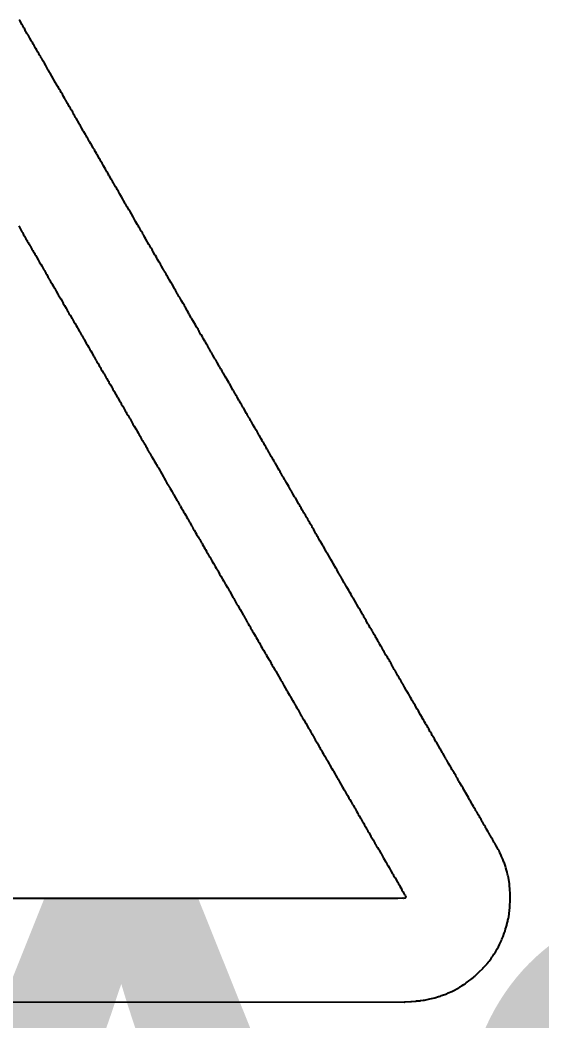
# Model space of a CAD drawing. Header units: inches. Extents: x 0 to 212, y 0 to 208.
# Drawn here: x 7.7174 to 7.8287, y 1.6165 to 1.8298 of the extents above; entities that cross this region are included whole.
import ezdxf

# ---------------------------------------------------------------- set-up
doc = ezdxf.new("R2010")
doc.units = ezdxf.units.IN
doc.header["$MEASUREMENT"] = 0
doc.layers.add('Bottom Overlay', color=54, linetype='Continuous')
doc.styles.add('Arial Black', font='', dxfattribs={"height": 0.2})
doc.styles.get('Arial Black').set_extended_font_data('Arial Black')

msp = doc.modelspace()

# ---------------------------------------------------------------- linework, layer by layer
at = {"layer": 'Bottom Overlay'}
for p, q in [((7.7174, 1.82953), (7.71722, 1.8298)), ((7.71766, 1.82905), (7.7174, 1.82953)), ((7.71771, 1.82896), (7.71766, 1.82905)), ((7.71779, 1.82887), (7.71771, 1.82896)), ((7.71797, 1.82856), (7.71779, 1.82887)), ((7.7181, 1.82825), (7.71797, 1.82856)), ((7.71815, 1.82816), (7.7181, 1.82825)), ((7.71824, 1.82807), (7.71815, 1.82816)), ((7.71837, 1.82785), (7.71824, 1.82807)), ((7.71855, 1.82745), (7.71837, 1.82785)), ((7.71864, 1.82736), (7.71855, 1.82745)), ((7.7189, 1.82688), (7.71864, 1.82736)), ((7.71908, 1.82661), (7.7189, 1.82688)), ((7.7193, 1.82621), (7.71908, 1.82661)), ((7.71948, 1.82595), (7.7193, 1.82621)), ((7.71983, 1.82528), (7.71948, 1.82595)), ((7.71992, 1.82519), (7.71983, 1.82528)), ((7.71996, 1.82511), (7.71992, 1.82519)), ((7.72003, 1.82504), (7.71996, 1.82511)), ((7.72019, 1.82462), (7.72003, 1.82504)), ((7.72036, 1.82435), (7.72019, 1.82462)), ((7.72067, 1.82378), (7.72036, 1.82435)), ((7.72076, 1.82369), (7.72067, 1.82378)), ((7.72098, 1.82338), (7.72076, 1.82369)), ((7.72103, 1.8232), (7.72098, 1.82338)), ((7.7212, 1.82294), (7.72103, 1.8232)), ((7.72138, 1.82263), (7.7212, 1.82294)), ((7.72151, 1.82232), (7.72138, 1.82263)), ((7.7216, 1.82223), (7.72151, 1.82232)), ((7.72165, 1.82214), (7.7216, 1.82223)), ((7.72178, 1.82201), (7.72165, 1.82214)), ((7.72182, 1.82183), (7.72178, 1.82201)), ((7.722, 1.82156), (7.72182, 1.82183)), ((7.72231, 1.82099), (7.722, 1.82156)), ((7.72258, 1.82059), (7.72231, 1.82099)), ((7.72284, 1.8201), (7.72258, 1.82059)), ((7.72328, 1.81926), (7.72284, 1.8201)), ((7.72337, 1.81917), (7.72328, 1.81926)), ((7.72364, 1.81869), (7.72337, 1.81917)), ((7.72373, 1.8186), (7.72364, 1.81869)), ((7.72413, 1.81784), (7.72373, 1.8186)), ((7.72448, 1.81718), (7.72413, 1.81784)), ((7.72457, 1.81709), (7.72448, 1.81718)), ((7.72497, 1.81634), (7.72457, 1.81709)), ((7.72506, 1.81625), (7.72497, 1.81634)), ((7.72532, 1.81576), (7.72506, 1.81625)), ((7.72537, 1.81568), (7.72532, 1.81576)), ((7.72543, 1.81561), (7.72537, 1.81568)), ((7.72565, 1.81526), (7.72543, 1.81561)), ((7.72576, 1.81497), (7.72565, 1.81526)), ((7.72599, 1.81466), (7.72576, 1.81497)), ((7.72616, 1.81435), (7.72599, 1.81466)), ((7.72621, 1.81426), (7.72616, 1.81435)), ((7.72643, 1.81395), (7.72621, 1.81426)), ((7.72647, 1.81386), (7.72643, 1.81395)), ((7.72665, 1.81346), (7.72647, 1.81386)), ((7.72687, 1.81315), (7.72665, 1.81346)), ((7.72691, 1.81306), (7.72687, 1.81315)), ((7.72705, 1.81275), (7.72691, 1.81306)), ((7.72714, 1.81267), (7.72705, 1.81275)), ((7.72749, 1.812), (7.72714, 1.81267)), ((7.72765, 1.8118), (7.72749, 1.812)), ((7.72791, 1.81127), (7.72765, 1.8118)), ((7.72811, 1.81103), (7.72791, 1.81127)), ((7.72815, 1.81094), (7.72811, 1.81103)), ((7.72829, 1.81063), (7.72815, 1.81094)), ((7.72838, 1.81054), (7.72829, 1.81063)), ((7.7286, 1.81014), (7.72838, 1.81054)), ((7.72873, 1.80983), (7.7286, 1.81014)), ((7.72877, 1.80974), (7.72873, 1.80983)), ((7.729, 1.80943), (7.72877, 1.80974)), ((7.72922, 1.80904), (7.729, 1.80943)), ((7.72926, 1.80895), (7.72922, 1.80904)), ((7.72935, 1.80886), (7.72926, 1.80895)), ((7.72997, 1.80771), (7.72935, 1.80886)), ((7.73015, 1.80744), (7.72997, 1.80771)), ((7.7303, 1.8072), (7.73015, 1.80744)), ((7.73041, 1.80691), (7.7303, 1.8072)), ((7.7305, 1.80682), (7.73041, 1.80691)), ((7.73085, 1.80616), (7.7305, 1.80682)), ((7.7309, 1.80607), (7.73085, 1.80616)), ((7.73099, 1.80598), (7.7309, 1.80607)), ((7.7313, 1.8054), (7.73099, 1.80598)), ((7.73139, 1.80532), (7.7313, 1.8054)), ((7.73156, 1.80501), (7.73139, 1.80532)), ((7.73165, 1.80479), (7.73156, 1.80501)), ((7.73183, 1.80452), (7.73165, 1.80479)), ((7.73214, 1.80394), (7.73183, 1.80452)), ((7.73218, 1.80386), (7.73214, 1.80394)), ((7.73227, 1.80377), (7.73218, 1.80386)), ((7.73249, 1.80337), (7.73227, 1.80377)), ((7.73263, 1.80315), (7.73249, 1.80337)), ((7.73294, 1.80257), (7.73263, 1.80315)), ((7.73298, 1.80248), (7.73294, 1.80257)), ((7.73307, 1.80239), (7.73298, 1.80248)), ((7.73311, 1.80231), (7.73307, 1.80239)), ((7.73322, 1.8022), (7.73311, 1.80231)), ((7.73338, 1.80177), (7.73322, 1.8022)), ((7.73349, 1.80166), (7.73338, 1.80177)), ((7.73371, 1.80131), (7.73349, 1.80166)), ((7.73382, 1.80102), (7.73371, 1.80131)), ((7.73398, 1.80082), (7.73382, 1.80102)), ((7.73429, 1.8002), (7.73398, 1.80082)), ((7.73449, 1.79996), (7.73429, 1.8002)), ((7.73453, 1.79987), (7.73449, 1.79996)), ((7.73466, 1.79956), (7.73453, 1.79987)), ((7.73488, 1.79925), (7.73466, 1.79956)), ((7.73519, 1.79868), (7.73488, 1.79925)), ((7.73537, 1.79837), (7.73519, 1.79868)), ((7.73559, 1.79801), (7.73537, 1.79837)), ((7.7359, 1.79744), (7.73559, 1.79801)), ((7.73599, 1.79735), (7.7359, 1.79744)), ((7.73626, 1.79686), (7.73599, 1.79735)), ((7.73634, 1.79664), (7.73626, 1.79686)), ((7.73643, 1.79655), (7.73634, 1.79664)), ((7.73683, 1.7958), (7.73643, 1.79655)), ((7.73692, 1.79571), (7.73683, 1.7958)), ((7.73714, 1.79531), (7.73692, 1.79571)), ((7.73723, 1.79509), (7.73714, 1.79531)), ((7.73736, 1.79496), (7.73723, 1.79509)), ((7.73741, 1.79487), (7.73736, 1.79496)), ((7.73747, 1.7948), (7.73741, 1.79487)), ((7.73758, 1.79451), (7.73747, 1.7948)), ((7.73776, 1.79425), (7.73758, 1.79451)), ((7.73798, 1.79385), (7.73776, 1.79425)), ((7.73807, 1.79363), (7.73798, 1.79385)), ((7.73834, 1.79323), (7.73807, 1.79363)), ((7.73856, 1.79283), (7.73834, 1.79323)), ((7.7386, 1.79274), (7.73856, 1.79283)), ((7.73869, 1.79265), (7.7386, 1.79274)), ((7.739, 1.79208), (7.73869, 1.79265)), ((7.73927, 1.79159), (7.739, 1.79208)), ((7.73944, 1.79133), (7.73927, 1.79159)), ((7.7398, 1.79066), (7.73944, 1.79133)), ((7.73989, 1.79057), (7.7398, 1.79066)), ((7.74024, 1.78991), (7.73989, 1.79057)), ((7.74033, 1.78982), (7.74024, 1.78991)), ((7.74059, 1.78933), (7.74033, 1.78982)), ((7.74064, 1.78925), (7.74059, 1.78933)), ((7.74086, 1.78894), (7.74064, 1.78925)), ((7.74113, 1.78845), (7.74086, 1.78894)), ((7.74148, 1.78779), (7.74113, 1.78845)), ((7.74166, 1.78752), (7.74148, 1.78779)), ((7.74201, 1.78686), (7.74166, 1.78752)), ((7.71709, 1.78588), (7.71771, 1.78473)), ((7.74223, 1.78646), (7.74201, 1.78686)), ((7.74245, 1.78615), (7.74223, 1.78646)), ((7.74263, 1.78584), (7.74245, 1.78615)), ((7.74272, 1.78562), (7.74263, 1.78584)), ((7.7429, 1.78535), (7.74272, 1.78562)), ((7.74321, 1.78477), (7.7429, 1.78535)), ((7.71771, 1.78473), (7.71779, 1.78464)), ((7.71779, 1.78464), (7.71784, 1.78455)), ((7.71784, 1.78455), (7.71793, 1.78446)), ((7.71793, 1.78446), (7.71804, 1.78418)), ((7.71804, 1.78418), (7.71813, 1.78396)), ((7.71813, 1.78396), (7.71828, 1.7838)), ((7.71828, 1.7838), (7.71833, 1.78371)), ((7.71833, 1.78371), (7.71864, 1.78314)), ((7.71864, 1.78314), (7.71881, 1.78287)), ((7.71881, 1.78287), (7.7189, 1.78265)), ((7.74329, 1.78469), (7.74321, 1.78477)), ((7.74347, 1.78438), (7.74329, 1.78469)), ((7.74356, 1.78415), (7.74347, 1.78438)), ((7.74374, 1.78389), (7.74356, 1.78415)), ((7.744, 1.7834), (7.74374, 1.78389)), ((7.74422, 1.78309), (7.744, 1.7834)), ((7.74484, 1.78194), (7.74422, 1.78309)), ((7.7189, 1.78265), (7.71908, 1.78234)), ((7.71908, 1.78234), (7.71921, 1.78221)), ((7.71921, 1.78221), (7.7193, 1.78199)), ((7.7193, 1.78199), (7.71952, 1.78159)), ((7.71952, 1.78159), (7.71961, 1.7815)), ((7.71961, 1.7815), (7.71992, 1.78092)), ((7.71992, 1.78092), (7.7201, 1.78066)), ((7.74507, 1.78163), (7.74484, 1.78194)), ((7.74529, 1.78123), (7.74507, 1.78163)), ((7.74533, 1.78114), (7.74529, 1.78123)), ((7.74555, 1.78083), (7.74533, 1.78114)), ((7.7456, 1.78066), (7.74555, 1.78083)), ((7.7201, 1.78066), (7.72014, 1.78048)), ((7.72014, 1.78048), (7.72043, 1.78006)), ((7.72043, 1.78006), (7.72054, 1.77986)), ((7.72054, 1.77986), (7.72072, 1.77955)), ((7.72072, 1.77955), (7.72089, 1.77929)), ((7.72089, 1.77929), (7.72125, 1.77862)), ((7.72125, 1.77862), (7.72156, 1.77805)), ((7.74577, 1.78039), (7.7456, 1.78066)), ((7.74613, 1.77973), (7.74577, 1.78039)), ((7.74617, 1.77964), (7.74613, 1.77973)), ((7.74626, 1.77955), (7.74617, 1.77964)), ((7.74644, 1.77924), (7.74626, 1.77955)), ((7.74653, 1.77902), (7.74644, 1.77924)), ((7.7467, 1.77875), (7.74653, 1.77902)), ((7.74704, 1.77816), (7.7467, 1.77875)), ((7.72156, 1.77805), (7.72178, 1.77774)), ((7.72178, 1.77774), (7.722, 1.77734)), ((7.722, 1.77734), (7.72218, 1.77707)), ((7.72218, 1.77707), (7.72229, 1.77678)), ((7.72229, 1.77678), (7.72244, 1.77654)), ((7.72244, 1.77654), (7.72253, 1.77645)), ((7.74732, 1.77774), (7.74704, 1.77816)), ((7.74737, 1.77756), (7.74732, 1.77774)), ((7.74754, 1.77729), (7.74737, 1.77756)), ((7.74781, 1.77681), (7.74754, 1.77729)), ((7.74799, 1.77654), (7.74781, 1.77681)), ((7.74803, 1.77645), (7.74799, 1.77654)), ((7.72253, 1.77645), (7.72258, 1.77636)), ((7.72258, 1.77636), (7.72289, 1.77579)), ((7.72289, 1.77579), (7.72306, 1.77552)), ((7.72306, 1.77552), (7.72333, 1.77504)), ((7.72333, 1.77504), (7.72351, 1.77477)), ((7.72351, 1.77477), (7.72362, 1.77448)), ((7.72362, 1.77448), (7.72368, 1.77442)), ((7.72368, 1.77442), (7.72373, 1.77433)), ((7.72373, 1.77433), (7.7239, 1.77406)), ((7.7481, 1.77639), (7.74803, 1.77645)), ((7.74821, 1.7761), (7.7481, 1.77639)), ((7.74852, 1.77565), (7.74821, 1.7761)), ((7.74856, 1.77557), (7.74852, 1.77565)), ((7.74865, 1.77534), (7.74856, 1.77557)), ((7.74883, 1.77508), (7.74865, 1.77534)), ((7.74909, 1.77459), (7.74883, 1.77508)), ((7.74927, 1.77433), (7.74909, 1.77459)), ((7.74958, 1.77375), (7.74927, 1.77433)), ((7.7239, 1.77406), (7.72417, 1.77357)), ((7.72417, 1.77357), (7.72426, 1.77349)), ((7.72426, 1.77349), (7.72444, 1.77309)), ((7.72444, 1.77309), (7.72461, 1.77278)), ((7.72461, 1.77278), (7.7247, 1.77269)), ((7.7247, 1.77269), (7.7251, 1.77194)), ((7.74963, 1.77366), (7.74958, 1.77375)), ((7.74971, 1.77357), (7.74963, 1.77366)), ((7.75007, 1.77295), (7.74971, 1.77357)), ((7.75033, 1.77247), (7.75007, 1.77295)), ((7.75051, 1.7722), (7.75033, 1.77247)), ((7.75069, 1.77189), (7.75051, 1.7722)), ((7.7251, 1.77194), (7.72541, 1.77136)), ((7.72541, 1.77136), (7.7255, 1.77127)), ((7.7255, 1.77127), (7.72554, 1.77118)), ((7.72554, 1.77118), (7.72568, 1.77096)), ((7.72568, 1.77096), (7.7259, 1.77056)), ((7.7259, 1.77056), (7.72607, 1.7703)), ((7.72607, 1.7703), (7.72634, 1.76981)), ((7.75087, 1.77149), (7.75069, 1.77189)), ((7.75095, 1.7714), (7.75087, 1.77149)), ((7.75126, 1.77083), (7.75095, 1.7714)), ((7.75131, 1.77074), (7.75126, 1.77083)), ((7.75144, 1.77061), (7.75131, 1.77074)), ((7.7518, 1.76994), (7.75144, 1.77061)), ((7.72634, 1.76981), (7.72652, 1.76955)), ((7.72652, 1.76955), (7.72656, 1.76937)), ((7.72656, 1.76937), (7.72687, 1.76893)), ((7.72687, 1.76893), (7.72718, 1.76835)), ((7.72718, 1.76835), (7.72736, 1.76808)), ((7.72736, 1.76808), (7.7274, 1.76791)), ((7.75213, 1.76935), (7.7518, 1.76994)), ((7.75241, 1.76893), (7.75213, 1.76935)), ((7.75246, 1.76875), (7.75241, 1.76893)), ((7.75264, 1.76848), (7.75246, 1.76875)), ((7.75299, 1.76782), (7.75264, 1.76848)), ((7.7274, 1.76791), (7.72771, 1.76746)), ((7.72771, 1.76746), (7.7278, 1.76724)), ((7.7278, 1.76724), (7.72798, 1.76693)), ((7.72798, 1.76693), (7.72807, 1.76684)), ((7.72807, 1.76684), (7.72846, 1.76609)), ((7.72846, 1.76609), (7.72855, 1.766)), ((7.72855, 1.766), (7.72886, 1.76543)), ((7.75308, 1.76773), (7.75299, 1.76782)), ((7.7533, 1.76733), (7.75308, 1.76773)), ((7.75339, 1.76711), (7.7533, 1.76733)), ((7.75348, 1.76702), (7.75339, 1.76711)), ((7.75383, 1.76636), (7.75348, 1.76702)), ((7.75388, 1.76627), (7.75383, 1.76636)), ((7.75396, 1.76618), (7.75388, 1.76627)), ((7.75423, 1.76569), (7.75396, 1.76618)), ((7.72886, 1.76543), (7.72904, 1.76516)), ((7.72904, 1.76516), (7.72931, 1.76468)), ((7.72931, 1.76468), (7.72953, 1.76432)), ((7.72953, 1.76432), (7.7297, 1.76401)), ((7.7297, 1.76401), (7.73006, 1.76335)), ((7.75445, 1.76538), (7.75423, 1.76569)), ((7.75476, 1.76481), (7.75445, 1.76538)), ((7.75503, 1.76432), (7.75476, 1.76481)), ((7.75534, 1.76383), (7.75503, 1.76432)), ((7.75543, 1.76361), (7.75534, 1.76383)), ((7.73006, 1.76335), (7.73015, 1.76326)), ((7.73015, 1.76326), (7.73019, 1.76317)), ((7.73019, 1.76317), (7.7305, 1.76259)), ((7.7305, 1.76259), (7.73059, 1.76251)), ((7.73059, 1.76251), (7.73063, 1.76242)), ((7.73063, 1.76242), (7.73099, 1.76175)), ((7.73099, 1.76175), (7.73108, 1.76167)), ((7.73108, 1.76167), (7.73147, 1.76091)), ((7.7556, 1.76335), (7.75543, 1.76361)), ((7.75596, 1.76268), (7.7556, 1.76335)), ((7.75605, 1.76259), (7.75596, 1.76268)), ((7.75627, 1.7622), (7.75605, 1.76259)), ((7.75635, 1.76198), (7.75627, 1.7622)), ((7.75644, 1.76189), (7.75635, 1.76198)), ((7.75675, 1.76131), (7.75644, 1.76189)), ((7.73147, 1.76091), (7.73174, 1.76043)), ((7.73174, 1.76043), (7.73196, 1.76012)), ((7.73196, 1.76012), (7.73227, 1.75954)), ((7.73227, 1.75954), (7.73245, 1.75927)), ((7.7568, 1.76122), (7.75675, 1.76131)), ((7.75689, 1.76113), (7.7568, 1.76122)), ((7.75715, 1.76065), (7.75689, 1.76113)), ((7.75733, 1.76038), (7.75715, 1.76065)), ((7.75764, 1.75981), (7.75733, 1.76038)), ((7.75768, 1.75972), (7.75764, 1.75981)), ((7.75777, 1.75963), (7.75768, 1.75972)), ((7.75808, 1.75905), (7.75777, 1.75963)), ((7.73245, 1.75927), (7.73267, 1.75888)), ((7.73267, 1.75888), (7.73307, 1.75812)), ((7.73307, 1.75812), (7.73316, 1.75804)), ((7.73316, 1.75804), (7.7332, 1.75795)), ((7.7332, 1.75795), (7.73356, 1.75728)), ((7.73356, 1.75728), (7.73369, 1.75715)), ((7.75813, 1.75896), (7.75808, 1.75905)), ((7.75821, 1.75888), (7.75813, 1.75896)), ((7.75852, 1.7583), (7.75821, 1.75888)), ((7.75879, 1.75781), (7.75852, 1.7583)), ((7.7589, 1.75757), (7.75879, 1.75781)), ((7.7591, 1.75733), (7.7589, 1.75757)), ((7.75941, 1.75675), (7.7591, 1.75733)), ((7.73369, 1.75715), (7.73378, 1.75693)), ((7.73378, 1.75693), (7.734, 1.75653)), ((7.734, 1.75653), (7.73418, 1.75626)), ((7.73418, 1.75626), (7.73426, 1.75604)), ((7.73426, 1.75604), (7.73457, 1.7556)), ((7.73457, 1.7556), (7.73462, 1.75542)), ((7.73462, 1.75542), (7.73491, 1.755)), ((7.75981, 1.756), (7.75941, 1.75675)), ((7.7599, 1.75591), (7.75981, 1.756)), ((7.76021, 1.75533), (7.7599, 1.75591)), ((7.7603, 1.75525), (7.76021, 1.75533)), ((7.76047, 1.75494), (7.7603, 1.75525)), ((7.73491, 1.755), (7.73517, 1.75447)), ((7.73517, 1.75447), (7.73528, 1.75432)), ((7.73528, 1.75432), (7.73546, 1.75405)), ((7.73546, 1.75405), (7.73557, 1.75376)), ((7.73557, 1.75376), (7.73564, 1.7537)), ((7.73564, 1.7537), (7.73568, 1.75361)), ((7.73568, 1.75361), (7.73586, 1.75334)), ((7.73586, 1.75334), (7.73612, 1.75286)), ((7.7606, 1.75463), (7.76047, 1.75494)), ((7.76069, 1.75454), (7.7606, 1.75463)), ((7.76096, 1.75405), (7.76069, 1.75454)), ((7.76114, 1.75379), (7.76096, 1.75405)), ((7.76136, 1.75339), (7.76114, 1.75379)), ((7.76145, 1.75317), (7.76136, 1.75339)), ((7.76167, 1.75286), (7.76145, 1.75317)), ((7.73612, 1.75286), (7.73621, 1.75277)), ((7.73621, 1.75277), (7.7363, 1.75255)), ((7.7363, 1.75255), (7.73634, 1.75246)), ((7.73634, 1.75246), (7.73665, 1.75197)), ((7.73665, 1.75197), (7.73692, 1.75148)), ((7.73692, 1.75148), (7.7371, 1.75122)), ((7.7371, 1.75122), (7.73719, 1.751)), ((7.73719, 1.751), (7.73736, 1.75069)), ((7.76189, 1.75246), (7.76167, 1.75286)), ((7.76193, 1.75237), (7.76189, 1.75246)), ((7.76202, 1.75228), (7.76193, 1.75237)), ((7.76238, 1.75162), (7.76202, 1.75228)), ((7.76277, 1.75086), (7.76238, 1.75162)), ((7.73736, 1.75069), (7.73745, 1.7506)), ((7.73745, 1.7506), (7.73781, 1.74993)), ((7.73781, 1.74993), (7.73816, 1.74931)), ((7.73816, 1.74931), (7.73825, 1.74923)), ((7.73825, 1.74923), (7.7386, 1.74856)), ((7.76286, 1.75077), (7.76277, 1.75086)), ((7.76317, 1.7502), (7.76286, 1.75077)), ((7.76322, 1.75011), (7.76317, 1.7502)), ((7.76331, 1.75002), (7.76322, 1.75011)), ((7.76348, 1.74971), (7.76331, 1.75002)), ((7.76357, 1.74949), (7.76348, 1.74971)), ((7.76366, 1.7494), (7.76357, 1.74949)), ((7.76406, 1.74865), (7.76366, 1.7494)), ((7.7386, 1.74856), (7.73878, 1.7483)), ((7.73878, 1.7483), (7.73891, 1.74799)), ((7.73891, 1.74799), (7.73896, 1.7479)), ((7.73896, 1.7479), (7.73927, 1.74745)), ((7.73927, 1.74745), (7.7398, 1.74648)), ((7.76415, 1.74856), (7.76406, 1.74865)), ((7.76441, 1.74807), (7.76415, 1.74856)), ((7.76459, 1.74781), (7.76441, 1.74807)), ((7.7649, 1.74723), (7.76459, 1.74781)), ((7.76494, 1.74714), (7.7649, 1.74723)), ((7.76503, 1.74706), (7.76494, 1.74714)), ((7.76565, 1.7459), (7.76503, 1.74706)), ((7.7398, 1.74648), (7.74002, 1.74617)), ((7.74002, 1.74617), (7.74011, 1.74595)), ((7.74011, 1.74595), (7.74033, 1.74555)), ((7.74033, 1.74555), (7.74042, 1.74546)), ((7.74042, 1.74546), (7.74073, 1.74489)), ((7.74073, 1.74489), (7.74082, 1.7448)), ((7.74082, 1.7448), (7.74086, 1.74471)), ((7.74086, 1.74471), (7.74121, 1.74405)), ((7.76583, 1.74564), (7.76565, 1.7459)), ((7.76587, 1.74555), (7.76583, 1.74564)), ((7.76594, 1.74548), (7.76587, 1.74555)), ((7.76605, 1.7452), (7.76594, 1.74548)), ((7.76627, 1.74489), (7.76605, 1.7452)), ((7.76645, 1.74458), (7.76627, 1.74489)), ((7.76654, 1.74436), (7.76645, 1.74458)), ((7.74121, 1.74405), (7.74139, 1.74378)), ((7.74139, 1.74378), (7.74144, 1.7436)), ((7.74144, 1.7436), (7.74172, 1.74318)), ((7.74172, 1.74318), (7.74206, 1.74258)), ((7.74206, 1.74258), (7.74232, 1.7421)), ((7.76667, 1.74422), (7.76654, 1.74436)), ((7.76689, 1.74382), (7.76667, 1.74422)), ((7.76694, 1.74365), (7.76689, 1.74382)), ((7.76711, 1.74338), (7.76694, 1.74365)), ((7.76742, 1.74281), (7.76711, 1.74338)), ((7.76751, 1.74272), (7.76742, 1.74281)), ((7.76773, 1.74232), (7.76751, 1.74272)), ((7.74232, 1.7421), (7.74254, 1.74179)), ((7.74254, 1.74179), (7.74281, 1.7413)), ((7.74281, 1.7413), (7.74303, 1.74099)), ((7.74303, 1.74099), (7.74307, 1.74081)), ((7.74307, 1.74081), (7.74329, 1.74042)), ((7.74329, 1.74042), (7.74347, 1.74015)), ((7.76791, 1.74205), (7.76773, 1.74232)), ((7.76813, 1.74165), (7.76791, 1.74205)), ((7.76826, 1.74134), (7.76813, 1.74165)), ((7.76835, 1.74126), (7.76826, 1.74134)), ((7.76871, 1.74059), (7.76835, 1.74126)), ((7.76879, 1.7405), (7.76871, 1.74059)), ((7.76902, 1.74011), (7.76879, 1.7405)), ((7.74347, 1.74015), (7.74356, 1.73993)), ((7.74356, 1.73993), (7.7436, 1.73984)), ((7.7436, 1.73984), (7.74369, 1.73975)), ((7.74369, 1.73975), (7.74374, 1.73966)), ((7.74374, 1.73966), (7.74387, 1.73953)), ((7.74387, 1.73953), (7.74396, 1.73931)), ((7.74396, 1.73931), (7.74418, 1.73891)), ((7.74418, 1.73891), (7.74431, 1.73869)), ((7.74431, 1.73869), (7.74458, 1.7382)), ((7.74458, 1.7382), (7.74476, 1.73794)), ((7.7691, 1.73988), (7.76902, 1.74011)), ((7.76919, 1.7398), (7.7691, 1.73988)), ((7.76924, 1.73971), (7.76919, 1.7398)), ((7.76933, 1.73962), (7.76924, 1.73971)), ((7.76953, 1.7392), (7.76933, 1.73962)), ((7.76981, 1.73878), (7.76953, 1.7392)), ((7.76986, 1.73869), (7.76981, 1.73878)), ((7.77003, 1.73829), (7.76986, 1.73869)), ((7.77012, 1.7382), (7.77003, 1.73829)), ((7.77043, 1.73763), (7.77012, 1.7382)), ((7.74476, 1.73794), (7.74487, 1.73765)), ((7.74487, 1.73765), (7.74493, 1.73758)), ((7.74493, 1.73758), (7.74498, 1.73749)), ((7.74498, 1.73749), (7.74507, 1.7374)), ((7.74507, 1.7374), (7.74542, 1.73674)), ((7.74542, 1.73674), (7.74551, 1.73665)), ((7.74551, 1.73665), (7.74582, 1.73608)), ((7.74582, 1.73608), (7.746, 1.73581)), ((7.77052, 1.73754), (7.77043, 1.73763)), ((7.77074, 1.73714), (7.77052, 1.73754)), ((7.77088, 1.73683), (7.77074, 1.73714)), ((7.77096, 1.73674), (7.77088, 1.73683)), ((7.77123, 1.73625), (7.77096, 1.73674)), ((7.77127, 1.73617), (7.77123, 1.73625)), ((7.77136, 1.73608), (7.77127, 1.73617)), ((7.77158, 1.73568), (7.77136, 1.73608)), ((7.746, 1.73581), (7.74631, 1.73524)), ((7.74631, 1.73524), (7.74648, 1.73497)), ((7.74648, 1.73497), (7.74659, 1.73468)), ((7.74659, 1.73468), (7.7467, 1.73453)), ((7.7467, 1.73453), (7.74688, 1.73426)), ((7.74688, 1.73426), (7.74715, 1.73377)), ((7.77167, 1.73546), (7.77158, 1.73568)), ((7.77176, 1.73537), (7.77167, 1.73546)), ((7.77203, 1.73488), (7.77176, 1.73537)), ((7.77238, 1.73435), (7.77203, 1.73488)), ((7.77243, 1.73417), (7.77238, 1.73435)), ((7.77265, 1.73382), (7.77243, 1.73417)), ((7.77282, 1.73351), (7.77265, 1.73382)), ((7.74715, 1.73377), (7.74732, 1.73351)), ((7.74732, 1.73351), (7.74759, 1.73302)), ((7.74759, 1.73302), (7.74794, 1.73236)), ((7.74794, 1.73236), (7.74812, 1.73209)), ((7.74812, 1.73209), (7.74839, 1.73161)), ((7.77291, 1.73329), (7.77282, 1.73351)), ((7.773, 1.7332), (7.77291, 1.73329)), ((7.77335, 1.73254), (7.773, 1.7332)), ((7.77353, 1.73227), (7.77335, 1.73254)), ((7.7738, 1.73178), (7.77353, 1.73227)), ((7.77389, 1.73169), (7.7738, 1.73178)), ((7.7742, 1.73112), (7.77389, 1.73169)), ((7.74839, 1.73161), (7.74856, 1.73134)), ((7.74856, 1.73134), (7.74867, 1.73105)), ((7.74867, 1.73105), (7.74901, 1.73059)), ((7.74901, 1.73059), (7.74912, 1.7303)), ((7.74912, 1.7303), (7.74918, 1.73023)), ((7.74918, 1.73023), (7.74923, 1.73014)), ((7.74923, 1.73014), (7.7494, 1.72988)), ((7.7494, 1.72988), (7.74971, 1.7293)), ((7.77428, 1.73103), (7.7742, 1.73112)), ((7.77468, 1.73028), (7.77428, 1.73103)), ((7.77504, 1.72961), (7.77468, 1.73028)), ((7.77513, 1.72952), (7.77504, 1.72961)), ((7.74971, 1.7293), (7.74989, 1.72904)), ((7.74989, 1.72904), (7.75011, 1.72864)), ((7.75011, 1.72864), (7.7502, 1.72855)), ((7.7502, 1.72855), (7.75087, 1.72727)), ((7.77517, 1.72944), (7.77513, 1.72952)), ((7.77526, 1.72935), (7.77517, 1.72944)), ((7.77557, 1.72877), (7.77526, 1.72935)), ((7.77592, 1.72811), (7.77557, 1.72877)), ((7.77597, 1.72802), (7.77592, 1.72811)), ((7.7761, 1.72789), (7.77597, 1.72802)), ((7.77645, 1.72722), (7.7761, 1.72789)), ((7.75087, 1.72727), (7.75095, 1.72718)), ((7.75095, 1.72718), (7.751, 1.72709)), ((7.751, 1.72709), (7.75109, 1.727)), ((7.75109, 1.727), (7.7514, 1.72643)), ((7.7514, 1.72643), (7.75149, 1.72634)), ((7.75149, 1.72634), (7.75162, 1.72603)), ((7.75162, 1.72603), (7.7518, 1.72572)), ((7.7518, 1.72572), (7.75197, 1.72545)), ((7.75197, 1.72545), (7.75206, 1.72523)), ((7.77676, 1.72665), (7.77645, 1.72722)), ((7.77685, 1.72656), (7.77676, 1.72665)), ((7.77703, 1.72625), (7.77685, 1.72656)), ((7.77712, 1.72603), (7.77703, 1.72625)), ((7.77729, 1.72576), (7.77712, 1.72603)), ((7.77756, 1.72527), (7.77729, 1.72576)), ((7.75206, 1.72523), (7.75224, 1.72492)), ((7.75224, 1.72492), (7.75241, 1.72465)), ((7.75241, 1.72465), (7.75264, 1.72426)), ((7.75264, 1.72426), (7.75272, 1.72417)), ((7.75272, 1.72417), (7.75286, 1.72386)), ((7.75286, 1.72386), (7.75308, 1.72346)), ((7.75308, 1.72346), (7.75317, 1.72337)), ((7.75317, 1.72337), (7.75321, 1.72328)), ((7.75321, 1.72328), (7.75352, 1.72271)), ((7.77774, 1.72501), (7.77756, 1.72527)), ((7.77791, 1.7247), (7.77774, 1.72501)), ((7.778, 1.72448), (7.77791, 1.7247)), ((7.77822, 1.72417), (7.778, 1.72448)), ((7.77845, 1.72377), (7.77822, 1.72417)), ((7.77849, 1.72368), (7.77845, 1.72377)), ((7.77856, 1.72361), (7.77849, 1.72368)), ((7.77873, 1.72335), (7.77856, 1.72361)), ((7.77884, 1.72306), (7.77873, 1.72335)), ((7.75352, 1.72271), (7.75361, 1.72262)), ((7.75361, 1.72262), (7.75365, 1.72253)), ((7.75365, 1.72253), (7.75396, 1.72195)), ((7.75396, 1.72195), (7.75414, 1.72169)), ((7.75414, 1.72169), (7.75421, 1.72145)), ((7.75421, 1.72145), (7.75427, 1.72138)), ((7.75427, 1.72138), (7.75432, 1.72129)), ((7.75432, 1.72129), (7.75454, 1.72098)), ((7.7792, 1.72253), (7.77884, 1.72306)), ((7.77924, 1.72235), (7.7792, 1.72253)), ((7.77964, 1.72178), (7.77924, 1.72235)), ((7.77969, 1.7216), (7.77964, 1.72178)), ((7.78, 1.72111), (7.77969, 1.7216)), ((7.78026, 1.72063), (7.78, 1.72111)), ((7.75454, 1.72098), (7.75481, 1.72049)), ((7.75481, 1.72049), (7.75498, 1.72018)), ((7.75498, 1.72018), (7.75503, 1.72009)), ((7.75503, 1.72009), (7.75534, 1.71961)), ((7.75534, 1.71961), (7.7556, 1.71912)), ((7.7556, 1.71912), (7.75569, 1.71903)), ((7.75569, 1.71903), (7.75609, 1.71828)), ((7.78048, 1.72023), (7.78026, 1.72063)), ((7.78066, 1.71996), (7.78048, 1.72023)), ((7.78084, 1.71965), (7.78066, 1.71996)), ((7.78093, 1.71943), (7.78084, 1.71965)), ((7.7811, 1.71917), (7.78093, 1.71943)), ((7.78137, 1.71868), (7.7811, 1.71917)), ((7.75609, 1.71828), (7.75618, 1.71819)), ((7.75618, 1.71819), (7.75627, 1.71797)), ((7.75627, 1.71797), (7.75649, 1.71757)), ((7.75649, 1.71757), (7.75658, 1.71748)), ((7.75658, 1.71748), (7.75675, 1.71708)), ((7.75675, 1.71708), (7.75689, 1.71686)), ((7.75689, 1.71686), (7.75711, 1.71655)), ((7.78155, 1.71841), (7.78137, 1.71868)), ((7.78185, 1.71784), (7.78155, 1.71841)), ((7.7819, 1.71775), (7.78185, 1.71784)), ((7.78199, 1.71766), (7.7819, 1.71775)), ((7.78234, 1.717), (7.78199, 1.71766)), ((7.78239, 1.71691), (7.78234, 1.717)), ((7.78247, 1.71682), (7.78239, 1.71691)), ((7.78274, 1.71633), (7.78247, 1.71682)), ((7.75711, 1.71655), (7.75715, 1.71638)), ((7.75715, 1.71638), (7.75737, 1.71607)), ((7.75737, 1.71607), (7.75742, 1.71598)), ((7.75742, 1.71598), (7.75773, 1.7154)), ((7.75773, 1.7154), (7.75782, 1.71531)), ((7.75782, 1.71531), (7.75813, 1.71474)), ((7.75813, 1.71474), (7.7583, 1.71447)), ((7.78278, 1.71624), (7.78274, 1.71633)), ((7.78287, 1.71615), (7.78278, 1.71624)), ((7.78349, 1.715), (7.78287, 1.71615)), ((7.78367, 1.71474), (7.78349, 1.715)), ((7.78398, 1.71416), (7.78367, 1.71474)), ((7.7583, 1.71447), (7.75861, 1.7139)), ((7.75861, 1.7139), (7.7587, 1.71381)), ((7.7587, 1.71381), (7.75901, 1.71323)), ((7.75901, 1.71323), (7.75923, 1.71288)), ((7.75923, 1.71288), (7.75934, 1.71259)), ((7.75934, 1.71259), (7.75941, 1.71252)), ((7.75941, 1.71252), (7.75945, 1.71244)), ((7.78407, 1.71407), (7.78398, 1.71416)), ((7.78425, 1.71376), (7.78407, 1.71407)), ((7.78442, 1.71337), (7.78425, 1.71376)), ((7.78451, 1.71328), (7.78442, 1.71337)), ((7.78473, 1.71288), (7.78451, 1.71328)), ((7.78491, 1.71261), (7.78473, 1.71288)), ((7.78531, 1.71186), (7.78491, 1.71261)), ((7.75945, 1.71244), (7.75954, 1.71235)), ((7.75954, 1.71235), (7.75959, 1.71226)), ((7.75959, 1.71226), (7.75994, 1.71159)), ((7.75994, 1.71159), (7.76016, 1.7112)), ((7.76016, 1.7112), (7.76047, 1.71071)), ((7.76047, 1.71071), (7.76052, 1.71053)), ((7.76052, 1.71053), (7.76074, 1.71022)), ((7.78535, 1.71177), (7.78531, 1.71186)), ((7.78544, 1.71168), (7.78535, 1.71177)), ((7.78566, 1.71129), (7.78544, 1.71168)), ((7.78571, 1.7112), (7.78566, 1.71129)), ((7.7858, 1.71111), (7.78571, 1.7112)), ((7.7861, 1.71053), (7.7858, 1.71111)), ((7.7865, 1.70978), (7.7861, 1.71053)), ((7.76074, 1.71022), (7.76083, 1.71013)), ((7.76083, 1.71013), (7.76096, 1.70982)), ((7.76096, 1.70982), (7.76118, 1.70943)), ((7.76118, 1.70943), (7.76127, 1.70934)), ((7.76127, 1.70934), (7.76158, 1.70876)), ((7.76158, 1.70876), (7.76167, 1.70867)), ((7.76167, 1.70867), (7.76202, 1.70801)), ((7.78655, 1.70969), (7.7865, 1.70978)), ((7.78664, 1.7096), (7.78655, 1.70969)), ((7.78695, 1.70903), (7.78664, 1.7096)), ((7.78699, 1.70894), (7.78695, 1.70903)), ((7.78708, 1.70885), (7.78699, 1.70894)), ((7.78748, 1.7081), (7.78708, 1.70885)), ((7.76202, 1.70801), (7.76211, 1.70792)), ((7.76211, 1.70792), (7.76282, 1.70659)), ((7.76282, 1.70659), (7.76291, 1.7065)), ((7.76291, 1.7065), (7.76295, 1.70642)), ((7.76295, 1.70642), (7.76331, 1.70575)), ((7.78774, 1.70761), (7.78748, 1.7081)), ((7.78796, 1.7073), (7.78774, 1.70761)), ((7.78823, 1.70681), (7.78796, 1.7073)), ((7.78841, 1.70655), (7.78823, 1.70681)), ((7.78903, 1.7054), (7.78841, 1.70655)), ((7.76331, 1.70575), (7.76362, 1.70518)), ((7.76362, 1.70518), (7.76381, 1.70493)), ((7.76381, 1.70493), (7.76415, 1.70433)), ((7.76415, 1.70433), (7.76432, 1.70407)), ((7.76432, 1.70407), (7.76459, 1.70358)), ((7.7892, 1.70513), (7.78903, 1.7054)), ((7.78947, 1.70464), (7.7892, 1.70513)), ((7.78965, 1.70438), (7.78947, 1.70464)), ((7.78987, 1.70398), (7.78965, 1.70438)), ((7.79005, 1.70371), (7.78987, 1.70398)), ((7.76459, 1.70358), (7.76494, 1.70292)), ((7.76494, 1.70292), (7.76503, 1.70283)), ((7.76503, 1.70283), (7.76508, 1.70274)), ((7.76508, 1.70274), (7.76539, 1.70217)), ((7.76539, 1.70217), (7.76547, 1.70208)), ((7.76547, 1.70208), (7.76583, 1.70141)), ((7.79031, 1.70323), (7.79005, 1.70371)), ((7.79049, 1.70296), (7.79031, 1.70323)), ((7.79066, 1.70265), (7.79049, 1.70296)), ((7.79071, 1.70248), (7.79066, 1.70265)), ((7.79093, 1.70217), (7.79071, 1.70248)), ((7.79115, 1.70177), (7.79093, 1.70217)), ((7.76583, 1.70141), (7.76592, 1.70132)), ((7.76592, 1.70132), (7.76605, 1.70101)), ((7.76605, 1.70101), (7.76623, 1.7007)), ((7.76623, 1.7007), (7.76632, 1.70062)), ((7.76632, 1.70062), (7.76636, 1.70053)), ((7.76636, 1.70053), (7.76649, 1.70022)), ((7.76649, 1.70022), (7.76654, 1.70013)), ((7.76654, 1.70013), (7.76685, 1.69969)), ((7.76685, 1.69969), (7.76689, 1.69951)), ((7.79128, 1.70155), (7.79115, 1.70177)), ((7.79155, 1.70106), (7.79128, 1.70155)), ((7.79173, 1.70079), (7.79155, 1.70106)), ((7.7919, 1.70048), (7.79173, 1.70079)), ((7.79199, 1.70026), (7.7919, 1.70048)), ((7.79221, 1.69995), (7.79199, 1.70026)), ((7.79239, 1.69964), (7.79221, 1.69995)), ((7.76689, 1.69951), (7.76718, 1.69909)), ((7.76718, 1.69909), (7.76756, 1.6984)), ((7.76756, 1.6984), (7.76773, 1.69814)), ((7.76773, 1.69814), (7.76795, 1.69774)), ((7.76795, 1.69774), (7.76804, 1.69765)), ((7.76804, 1.69765), (7.76818, 1.69734)), ((7.79248, 1.69942), (7.79239, 1.69964)), ((7.79259, 1.69931), (7.79248, 1.69942)), ((7.79277, 1.69904), (7.79259, 1.69931)), ((7.79288, 1.69876), (7.79277, 1.69904)), ((7.79319, 1.69831), (7.79288, 1.69876)), ((7.79323, 1.69814), (7.79319, 1.69831)), ((7.79341, 1.69787), (7.79323, 1.69814)), ((7.79372, 1.6973), (7.79341, 1.69787)), ((7.76818, 1.69734), (7.76835, 1.69703)), ((7.76835, 1.69703), (7.76844, 1.69694)), ((7.76844, 1.69694), (7.76857, 1.69663)), ((7.76857, 1.69663), (7.76875, 1.69632)), ((7.76875, 1.69632), (7.76897, 1.69601)), ((7.76897, 1.69601), (7.76902, 1.69583)), ((7.76902, 1.69583), (7.7693, 1.69541)), ((7.79376, 1.69721), (7.79372, 1.6973)), ((7.79399, 1.6969), (7.79376, 1.69721)), ((7.79403, 1.69681), (7.79399, 1.6969)), ((7.79412, 1.69659), (7.79403, 1.69681)), ((7.79434, 1.69628), (7.79412, 1.69659)), ((7.79452, 1.69597), (7.79434, 1.69628)), ((7.79465, 1.69566), (7.79452, 1.69597)), ((7.79474, 1.69557), (7.79465, 1.69566)), ((7.79491, 1.69526), (7.79474, 1.69557)), ((7.7693, 1.69541), (7.76957, 1.69488)), ((7.76957, 1.69488), (7.76968, 1.69473)), ((7.76968, 1.69473), (7.76986, 1.69446)), ((7.76986, 1.69446), (7.76995, 1.69424)), ((7.76995, 1.69424), (7.77017, 1.69393)), ((7.77017, 1.69393), (7.77048, 1.69336)), ((7.77048, 1.69336), (7.77057, 1.69327)), ((7.795, 1.69504), (7.79491, 1.69526)), ((7.79518, 1.69477), (7.795, 1.69504)), ((7.7954, 1.69437), (7.79518, 1.69477)), ((7.79571, 1.69389), (7.7954, 1.69437)), ((7.79589, 1.69358), (7.79571, 1.69389)), ((7.79593, 1.69349), (7.79589, 1.69358)), ((7.79615, 1.69318), (7.79593, 1.69349)), ((7.77057, 1.69327), (7.77061, 1.69318)), ((7.77061, 1.69318), (7.77092, 1.6926)), ((7.77092, 1.6926), (7.7711, 1.69234)), ((7.7711, 1.69234), (7.77114, 1.69216)), ((7.77114, 1.69216), (7.77132, 1.69185)), ((7.77132, 1.69185), (7.77145, 1.69172)), ((7.77145, 1.69172), (7.77181, 1.69105)), ((7.7962, 1.693), (7.79615, 1.69318)), ((7.79642, 1.69269), (7.7962, 1.693)), ((7.79664, 1.69229), (7.79642, 1.69269)), ((7.79673, 1.69207), (7.79664, 1.69229)), ((7.79682, 1.69198), (7.79673, 1.69207)), ((7.79717, 1.69132), (7.79682, 1.69198)), ((7.79722, 1.69123), (7.79717, 1.69132)), ((7.79735, 1.6911), (7.79722, 1.69123)), ((7.77181, 1.69105), (7.77189, 1.69096)), ((7.77189, 1.69096), (7.7726, 1.68964)), ((7.7726, 1.68964), (7.77269, 1.68955)), ((7.77269, 1.68955), (7.773, 1.68897)), ((7.79797, 1.68995), (7.79735, 1.6911)), ((7.79815, 1.68964), (7.79797, 1.68995)), ((7.79837, 1.68924), (7.79815, 1.68964)), ((7.79854, 1.68897), (7.79837, 1.68924)), ((7.773, 1.68897), (7.77318, 1.68871)), ((7.77318, 1.68871), (7.77349, 1.68813)), ((7.77349, 1.68813), (7.77366, 1.68787)), ((7.77366, 1.68787), (7.77393, 1.68738)), ((7.77393, 1.68738), (7.77428, 1.68671)), ((7.79885, 1.6884), (7.79854, 1.68897)), ((7.7989, 1.68831), (7.79885, 1.6884)), ((7.79899, 1.68822), (7.7989, 1.68831)), ((7.79921, 1.68782), (7.79899, 1.68822)), ((7.79939, 1.68751), (7.79921, 1.68782)), ((7.79974, 1.68685), (7.79939, 1.68751)), ((7.77428, 1.68671), (7.77437, 1.68663)), ((7.77437, 1.68663), (7.77442, 1.68654)), ((7.77442, 1.68654), (7.77464, 1.68614)), ((7.77464, 1.68614), (7.77486, 1.68583)), ((7.77486, 1.68583), (7.77499, 1.68552)), ((7.77499, 1.68552), (7.77504, 1.68543)), ((7.77504, 1.68543), (7.77535, 1.68499)), ((7.77535, 1.68499), (7.77544, 1.68477)), ((7.77544, 1.68477), (7.77566, 1.68437)), ((7.79978, 1.68676), (7.79974, 1.68685)), ((7.79987, 1.68667), (7.79978, 1.68676)), ((7.80018, 1.68609), (7.79987, 1.68667)), ((7.80027, 1.68601), (7.80018, 1.68609)), ((7.80063, 1.68534), (7.80027, 1.68601)), ((7.80085, 1.68494), (7.80063, 1.68534)), ((7.80098, 1.68463), (7.80085, 1.68494)), ((7.77566, 1.68437), (7.77583, 1.6841)), ((7.77583, 1.6841), (7.77588, 1.68393)), ((7.77588, 1.68393), (7.77597, 1.68384)), ((7.77597, 1.68384), (7.77601, 1.68375)), ((7.77601, 1.68375), (7.77619, 1.68348)), ((7.77619, 1.68348), (7.77641, 1.68308)), ((7.77641, 1.68308), (7.77659, 1.68282)), ((7.77659, 1.68282), (7.77694, 1.68215)), ((7.80111, 1.6845), (7.80098, 1.68463)), ((7.80142, 1.68393), (7.80111, 1.6845)), ((7.8016, 1.68366), (7.80142, 1.68393)), ((7.80178, 1.68335), (7.8016, 1.68366)), ((7.80209, 1.68286), (7.80178, 1.68335)), ((7.80231, 1.68246), (7.80209, 1.68286)), ((7.77694, 1.68215), (7.77721, 1.68167)), ((7.77721, 1.68167), (7.77743, 1.68136)), ((7.77743, 1.68136), (7.77756, 1.68105)), ((7.77756, 1.68105), (7.7776, 1.68096)), ((7.7776, 1.68096), (7.77791, 1.68052)), ((7.77791, 1.68052), (7.77818, 1.68003)), ((7.80271, 1.68171), (7.80231, 1.68246)), ((7.80279, 1.68162), (7.80271, 1.68171)), ((7.8031, 1.68105), (7.80279, 1.68162)), ((7.80315, 1.68096), (7.8031, 1.68105)), ((7.80337, 1.68065), (7.80315, 1.68096)), ((7.80346, 1.68043), (7.80337, 1.68065)), ((7.77818, 1.68003), (7.77831, 1.67981)), ((7.77831, 1.67981), (7.77893, 1.67866)), ((7.77893, 1.67866), (7.77911, 1.67848)), ((7.77911, 1.67848), (7.77915, 1.67839)), ((7.77915, 1.67839), (7.77929, 1.67808)), ((7.80364, 1.68016), (7.80346, 1.68043)), ((7.80386, 1.67976), (7.80364, 1.68016)), ((7.80397, 1.67952), (7.80386, 1.67976)), ((7.80426, 1.6791), (7.80397, 1.67952)), ((7.8043, 1.67892), (7.80426, 1.6791)), ((7.80452, 1.67861), (7.8043, 1.67892)), ((7.8047, 1.6783), (7.80452, 1.67861)), ((7.77929, 1.67808), (7.77946, 1.67777)), ((7.77946, 1.67777), (7.77955, 1.67768)), ((7.77955, 1.67768), (7.77964, 1.67746)), ((7.77964, 1.67746), (7.77986, 1.67706)), ((7.77986, 1.67706), (7.77995, 1.67698)), ((7.77995, 1.67698), (7.78, 1.67689)), ((7.78, 1.67689), (7.78031, 1.67631)), ((7.78031, 1.67631), (7.78048, 1.67605)), ((7.80479, 1.67808), (7.8047, 1.6783)), ((7.80492, 1.67795), (7.80479, 1.67808)), ((7.8051, 1.67764), (7.80492, 1.67795)), ((7.80527, 1.67724), (7.8051, 1.67764)), ((7.8055, 1.67693), (7.80527, 1.67724)), ((7.80572, 1.67653), (7.8055, 1.67693)), ((7.80607, 1.67587), (7.80572, 1.67653)), ((7.78048, 1.67605), (7.7807, 1.67565)), ((7.7807, 1.67565), (7.78088, 1.67538)), ((7.78088, 1.67538), (7.78115, 1.67489)), ((7.78115, 1.67489), (7.78128, 1.67467)), ((7.78128, 1.67467), (7.78137, 1.67445)), ((7.78137, 1.67445), (7.7815, 1.67423)), ((7.7815, 1.67423), (7.78163, 1.6741)), ((7.78163, 1.6741), (7.78168, 1.67401)), ((7.80616, 1.67578), (7.80607, 1.67587)), ((7.80651, 1.67512), (7.80616, 1.67578)), ((7.8066, 1.67503), (7.80651, 1.67512)), ((7.80687, 1.67454), (7.8066, 1.67503)), ((7.80696, 1.67432), (7.80687, 1.67454)), ((7.80709, 1.67419), (7.80696, 1.67432)), ((7.8074, 1.67361), (7.80709, 1.67419)), ((7.78168, 1.67401), (7.78181, 1.6737)), ((7.78181, 1.6737), (7.78199, 1.67339)), ((7.78199, 1.67339), (7.78212, 1.67326)), ((7.78212, 1.67326), (7.78239, 1.67277)), ((7.78239, 1.67277), (7.78283, 1.67193)), ((7.80744, 1.67352), (7.8074, 1.67361)), ((7.80753, 1.67343), (7.80744, 1.67352)), ((7.80789, 1.67277), (7.80753, 1.67343)), ((7.80802, 1.67255), (7.80789, 1.67277)), ((7.80809, 1.67248), (7.80802, 1.67255)), ((7.8082, 1.67219), (7.80809, 1.67248)), ((7.80837, 1.67193), (7.8082, 1.67219)), ((7.78283, 1.67193), (7.78292, 1.67184)), ((7.78292, 1.67184), (7.78327, 1.67118)), ((7.78327, 1.67118), (7.78345, 1.67091)), ((7.78345, 1.67091), (7.78371, 1.67042)), ((7.78371, 1.67042), (7.78385, 1.6702)), ((7.78385, 1.6702), (7.78407, 1.6698)), ((7.80859, 1.67153), (7.80837, 1.67193)), ((7.80877, 1.67126), (7.80859, 1.67153)), ((7.80908, 1.67069), (7.80877, 1.67126)), ((7.80913, 1.6706), (7.80908, 1.67069)), ((7.80921, 1.67051), (7.80913, 1.6706)), ((7.80939, 1.6702), (7.80921, 1.67051)), ((7.80948, 1.66998), (7.80939, 1.6702)), ((7.80966, 1.66971), (7.80948, 1.66998)), ((7.78407, 1.6698), (7.78416, 1.66971)), ((7.78416, 1.66971), (7.7842, 1.66963)), ((7.7842, 1.66963), (7.78456, 1.66896)), ((7.78456, 1.66896), (7.78473, 1.6687)), ((7.78473, 1.6687), (7.785, 1.66821)), ((7.785, 1.66821), (7.78509, 1.66812)), ((7.78509, 1.66812), (7.78518, 1.6679)), ((7.78518, 1.6679), (7.78535, 1.66759)), ((7.80992, 1.66923), (7.80966, 1.66971)), ((7.81001, 1.66914), (7.80992, 1.66923)), ((7.81028, 1.66865), (7.81001, 1.66914)), ((7.81039, 1.66841), (7.81028, 1.66865)), ((7.81059, 1.66817), (7.81039, 1.66841)), ((7.81063, 1.66808), (7.81059, 1.66817)), ((7.81081, 1.66768), (7.81063, 1.66808)), ((7.78535, 1.66759), (7.78553, 1.66732)), ((7.78553, 1.66732), (7.78615, 1.66617)), ((7.78615, 1.66617), (7.78637, 1.66586)), ((7.78637, 1.66586), (7.78646, 1.66564)), ((7.78646, 1.66564), (7.78664, 1.66533)), ((7.8109, 1.66759), (7.81081, 1.66768)), ((7.81112, 1.66719), (7.8109, 1.66759)), ((7.81125, 1.66697), (7.81112, 1.66719)), ((7.81156, 1.66639), (7.81125, 1.66697)), ((7.81187, 1.66595), (7.81156, 1.66639)), ((7.81191, 1.66577), (7.81187, 1.66595)), ((7.81231, 1.6652), (7.81191, 1.66577)), ((7.78664, 1.66533), (7.78672, 1.66524)), ((7.78672, 1.66524), (7.78677, 1.66515)), ((7.78677, 1.66515), (7.78708, 1.66458)), ((7.78708, 1.66458), (7.78717, 1.66449)), ((7.78717, 1.66449), (7.78752, 1.66383)), ((7.78752, 1.66383), (7.7877, 1.66356)), ((7.7877, 1.66356), (7.78796, 1.66307)), ((7.81236, 1.66502), (7.81231, 1.6652)), ((7.81258, 1.66471), (7.81236, 1.66502)), ((7.81298, 1.66396), (7.81258, 1.66471)), ((7.81324, 1.66347), (7.81298, 1.66396)), ((7.81342, 1.66321), (7.81324, 1.66347)), ((7.78796, 1.66307), (7.78827, 1.6625)), ((7.78827, 1.6625), (7.78847, 1.66226)), ((7.78847, 1.66226), (7.78869, 1.66177)), ((7.78869, 1.66177), (7.78876, 1.6617)), ((7.78876, 1.6617), (7.78881, 1.66161)), ((7.78881, 1.66161), (7.78912, 1.66104)), ((7.81377, 1.66254), (7.81342, 1.66321)), ((7.81386, 1.66245), (7.81377, 1.66254)), ((7.81408, 1.66206), (7.81386, 1.66245)), ((7.81419, 1.66181), (7.81408, 1.66206)), ((7.81448, 1.66139), (7.81419, 1.66181)), ((7.81453, 1.66121), (7.81448, 1.66139)), ((7.78912, 1.66104), (7.78934, 1.66073)), ((7.78934, 1.66073), (7.78947, 1.66042)), ((7.78947, 1.66042), (7.78951, 1.66033)), ((7.78951, 1.66033), (7.78971, 1.66009)), ((7.78971, 1.66009), (7.79005, 1.65944)), ((7.79005, 1.65944), (7.79013, 1.65936)), ((7.79013, 1.65936), (7.79049, 1.65869)), ((7.81475, 1.6609), (7.81453, 1.66121)), ((7.81506, 1.66033), (7.81475, 1.6609)), ((7.81515, 1.66024), (7.81506, 1.66033)), ((7.81532, 1.65993), (7.81515, 1.66024)), ((7.81541, 1.65971), (7.81532, 1.65993)), ((7.81572, 1.65927), (7.81541, 1.65971)), ((7.81577, 1.65918), (7.81572, 1.65927)), ((7.8159, 1.65887), (7.81577, 1.65918)), ((7.79049, 1.65869), (7.79058, 1.6586)), ((7.79058, 1.6586), (7.79075, 1.6582)), ((7.79075, 1.6582), (7.7908, 1.65812)), ((7.7908, 1.65812), (7.79111, 1.65767)), ((7.79111, 1.65767), (7.79115, 1.6575)), ((7.79115, 1.6575), (7.79144, 1.65708)), ((7.79144, 1.65708), (7.79155, 1.65683)), ((7.81599, 1.65878), (7.8159, 1.65887)), ((7.8163, 1.6582), (7.81599, 1.65878)), ((7.81634, 1.65812), (7.8163, 1.6582)), ((7.81643, 1.65803), (7.81634, 1.65812)), ((7.81661, 1.65772), (7.81643, 1.65803)), ((7.81665, 1.65754), (7.81661, 1.65772)), ((7.81687, 1.65723), (7.81665, 1.65754)), ((7.81718, 1.65665), (7.81687, 1.65723)), ((7.79155, 1.65683), (7.79173, 1.65652)), ((7.79173, 1.65652), (7.79182, 1.65643)), ((7.79182, 1.65643), (7.79186, 1.65634)), ((7.79186, 1.65634), (7.79221, 1.65568)), ((7.79221, 1.65568), (7.79239, 1.65542)), ((7.79239, 1.65542), (7.79266, 1.65493)), ((7.79266, 1.65493), (7.79283, 1.65466)), ((7.81723, 1.65657), (7.81718, 1.65665)), ((7.81732, 1.65648), (7.81723, 1.65657)), ((7.81736, 1.65639), (7.81732, 1.65648)), ((7.81743, 1.65632), (7.81736, 1.65639)), ((7.81754, 1.65604), (7.81743, 1.65632)), ((7.81763, 1.65595), (7.81754, 1.65604)), ((7.81794, 1.65537), (7.81763, 1.65595)), ((7.81811, 1.65511), (7.81794, 1.65537)), ((7.81833, 1.65471), (7.81811, 1.65511)), ((7.79283, 1.65466), (7.79306, 1.65426)), ((7.79306, 1.65426), (7.79323, 1.654)), ((7.79323, 1.654), (7.79334, 1.65371)), ((7.79334, 1.65371), (7.79341, 1.65364)), ((7.79341, 1.65364), (7.79359, 1.65333)), ((7.79359, 1.65333), (7.79385, 1.65285)), ((7.79385, 1.65285), (7.79394, 1.65276)), ((7.81842, 1.65449), (7.81833, 1.65471)), ((7.81851, 1.6544), (7.81842, 1.65449)), ((7.81856, 1.65431), (7.81851, 1.6544)), ((7.81862, 1.65424), (7.81856, 1.65431)), ((7.81873, 1.65395), (7.81862, 1.65424)), ((7.81891, 1.65369), (7.81873, 1.65395)), ((7.81918, 1.6532), (7.81891, 1.65369)), ((7.81933, 1.65291), (7.81918, 1.6532)), ((7.81951, 1.65265), (7.81933, 1.65291)), ((7.79394, 1.65276), (7.79429, 1.6521)), ((7.79429, 1.6521), (7.79438, 1.65201)), ((7.79438, 1.65201), (7.79443, 1.65192)), ((7.79443, 1.65192), (7.79474, 1.65134)), ((7.79474, 1.65134), (7.79491, 1.65108)), ((7.79491, 1.65108), (7.79522, 1.6505)), ((7.81962, 1.65236), (7.81951, 1.65265)), ((7.81991, 1.65181), (7.81962, 1.65236)), ((7.82006, 1.65139), (7.81991, 1.65181)), ((7.82035, 1.65083), (7.82006, 1.65139)), ((7.82041, 1.65059), (7.82035, 1.65083)), ((7.79522, 1.6505), (7.79536, 1.65028)), ((7.79536, 1.65028), (7.79567, 1.6497)), ((7.79567, 1.6497), (7.79584, 1.64944)), ((7.79584, 1.64944), (7.79607, 1.64904)), ((7.79607, 1.64904), (7.79638, 1.64846)), ((7.82046, 1.65041), (7.82041, 1.65059)), ((7.82055, 1.65019), (7.82046, 1.65041)), ((7.82066, 1.64995), (7.82055, 1.65019)), ((7.82079, 1.64959), (7.82066, 1.64995)), ((7.82086, 1.64935), (7.82079, 1.64959)), ((7.82095, 1.649), (7.82086, 1.64935)), ((7.8211, 1.64849), (7.82095, 1.649)), ((7.79638, 1.64846), (7.79646, 1.64838)), ((7.79646, 1.64838), (7.79682, 1.64771)), ((7.79682, 1.64771), (7.79695, 1.64758)), ((7.79695, 1.64758), (7.79704, 1.64736)), ((7.79704, 1.64736), (7.79726, 1.64696)), ((7.79726, 1.64696), (7.79735, 1.64687)), ((7.79735, 1.64687), (7.7977, 1.64621)), ((7.82119, 1.64827), (7.8211, 1.64849)), ((7.82123, 1.64804), (7.82119, 1.64827)), ((7.8213, 1.64767), (7.82123, 1.64804)), ((7.82139, 1.64736), (7.8213, 1.64767)), ((7.82143, 1.64718), (7.82139, 1.64736)), ((7.8215, 1.64694), (7.82143, 1.64718)), ((7.82172, 1.64561), (7.8215, 1.64694)), ((7.7977, 1.64621), (7.79784, 1.64599)), ((7.79784, 1.64599), (7.79806, 1.64559)), ((7.79806, 1.64559), (7.79828, 1.64528)), ((7.79828, 1.64528), (7.79837, 1.64506)), ((7.79837, 1.64506), (7.79854, 1.64475)), ((7.79854, 1.64475), (7.79863, 1.64466)), ((7.79863, 1.64466), (7.79881, 1.64426)), ((7.79881, 1.64426), (7.79899, 1.64395)), ((7.82177, 1.64508), (7.82172, 1.64561)), ((7.82181, 1.64459), (7.82177, 1.64508)), ((7.82188, 1.64329), (7.82181, 1.64459)), ((7.77165, 1.64247), (7.6469, 1.64247)), ((7.78019, 1.64242), (7.77165, 1.64247)), ((7.78033, 1.64247), (7.78019, 1.64242)), ((7.78628, 1.64244), (7.78033, 1.64247)), ((7.7979, 1.64247), (7.78628, 1.64244)), ((7.79901, 1.64251), (7.7979, 1.64247)), ((7.79899, 1.64395), (7.79908, 1.64386)), ((7.79914, 1.64247), (7.79901, 1.64251)), ((7.79908, 1.64386), (7.79916, 1.64364)), ((7.79952, 1.64249), (7.79914, 1.64247)), ((7.79916, 1.64364), (7.79939, 1.64324)), ((7.79939, 1.64324), (7.79956, 1.64306)), ((7.79965, 1.64271), (7.79952, 1.64249)), ((7.79956, 1.64306), (7.79965, 1.64271)), ((7.82192, 1.64315), (7.82188, 1.64329)), ((7.8219, 1.64198), (7.82192, 1.64315)), ((7.82177, 1.63994), (7.82181, 1.64047)), ((7.82181, 1.64047), (7.82185, 1.64096)), ((7.82185, 1.64096), (7.8219, 1.64198)), ((7.82141, 1.63782), (7.82146, 1.63804)), ((7.82146, 1.63804), (7.82152, 1.63828)), ((7.82152, 1.63828), (7.82159, 1.63857)), ((7.82159, 1.63857), (7.82168, 1.63915)), ((7.82168, 1.63915), (7.82177, 1.63994)), ((7.82081, 1.63549), (7.82092, 1.636)), ((7.82092, 1.636), (7.82106, 1.63636)), ((7.82106, 1.63636), (7.82117, 1.63673)), ((7.82117, 1.63673), (7.82121, 1.63691)), ((7.82121, 1.63691), (7.82132, 1.63742)), ((7.82132, 1.63742), (7.82137, 1.63764)), ((7.82137, 1.63764), (7.82141, 1.63782)), ((7.82002, 1.6335), (7.82013, 1.63379)), ((7.82013, 1.63379), (7.82037, 1.63434)), ((7.82037, 1.63434), (7.82061, 1.63503)), ((7.82061, 1.63503), (7.82081, 1.63549)), ((7.81895, 1.63142), (7.81913, 1.63169)), ((7.81913, 1.63169), (7.8194, 1.63217)), ((7.8194, 1.63217), (7.81962, 1.63266)), ((7.81962, 1.63266), (7.82002, 1.6335)), ((7.8174, 1.62912), (7.81783, 1.62967)), ((7.81783, 1.62967), (7.818, 1.62994)), ((7.818, 1.62994), (7.81811, 1.63009)), ((7.81811, 1.63009), (7.8182, 1.63018)), ((7.8182, 1.63018), (7.81825, 1.63027)), ((7.81825, 1.63027), (7.81842, 1.63058)), ((7.81842, 1.63058), (7.81873, 1.63102)), ((7.81873, 1.63102), (7.81895, 1.63142)), ((7.81524, 1.62673), (7.8161, 1.62759)), ((7.8161, 1.62759), (7.81616, 1.62761)), ((7.81616, 1.62761), (7.81621, 1.6277)), ((7.81621, 1.6277), (7.81656, 1.62806)), ((7.81656, 1.62806), (7.81661, 1.62814)), ((7.81661, 1.62814), (7.81696, 1.6285)), ((7.81696, 1.6285), (7.81701, 1.62859)), ((7.81701, 1.62859), (7.81723, 1.6289)), ((7.81723, 1.6289), (7.81736, 1.62903)), ((7.81736, 1.62903), (7.8174, 1.62912)), ((7.81309, 1.62489), (7.81349, 1.6252)), ((7.81349, 1.6252), (7.81404, 1.62562)), ((7.81404, 1.62562), (7.81406, 1.62569)), ((7.81406, 1.62569), (7.81415, 1.62573)), ((7.81415, 1.62573), (7.81424, 1.62582)), ((7.81424, 1.62582), (7.81433, 1.62586)), ((7.81433, 1.62586), (7.81473, 1.62626)), ((7.81473, 1.62626), (7.81481, 1.62631)), ((7.81481, 1.62631), (7.81493, 1.62642)), ((7.81493, 1.62642), (7.81497, 1.62651)), ((7.81497, 1.62651), (7.81524, 1.62673)), ((7.80959, 1.62272), (7.81096, 1.62343)), ((7.81096, 1.62343), (7.8111, 1.62356)), ((7.8111, 1.62356), (7.81118, 1.62361)), ((7.81118, 1.62361), (7.81167, 1.62387)), ((7.81167, 1.62387), (7.81198, 1.62409)), ((7.81198, 1.62409), (7.81229, 1.62427)), ((7.81229, 1.62427), (7.81251, 1.62449)), ((7.81251, 1.62449), (7.81282, 1.62467)), ((7.81282, 1.62467), (7.813, 1.62485)), ((7.813, 1.62485), (7.81309, 1.62489)), ((7.80337, 1.62075), (7.80364, 1.6208)), ((7.80364, 1.6208), (7.80421, 1.62088)), ((7.80421, 1.62088), (7.80446, 1.62095)), ((7.80446, 1.62095), (7.80474, 1.62102)), ((7.80474, 1.62102), (7.80581, 1.62128)), ((7.80581, 1.62128), (7.80658, 1.62153)), ((7.80658, 1.62153), (7.80676, 1.62157)), ((7.80676, 1.62157), (7.807, 1.62164)), ((7.807, 1.62164), (7.80722, 1.62173)), ((7.80722, 1.62173), (7.80747, 1.62184)), ((7.80747, 1.62184), (7.80815, 1.62208)), ((7.80815, 1.62208), (7.80864, 1.6223)), ((7.80864, 1.6223), (7.80944, 1.62265)), ((7.80944, 1.62265), (7.80959, 1.62272)), ((7.57294, 1.6204), (7.79928, 1.62037)), ((7.79928, 1.62037), (7.79941, 1.62042)), ((7.79941, 1.62042), (7.80074, 1.62046)), ((7.80074, 1.62046), (7.80087, 1.62051)), ((7.80087, 1.62051), (7.8018, 1.62055)), ((7.8018, 1.62055), (7.80193, 1.6206)), ((7.80193, 1.6206), (7.80264, 1.62064)), ((7.80264, 1.62064), (7.80277, 1.62068)), ((7.80277, 1.62068), (7.80337, 1.62075))]:
    msp.add_line(p, q, dxfattribs=at)

# ---------------------------------------------------------------- texts
at = {"layer": 'Bottom Overlay', "style": 'Arial Black', "text_generation_flag": 2}
msp.add_text('CAUTION', height=0.12, rotation=360, dxfattribs=at).set_placement((7.94675, 1.52272))

doc.saveas('drawing.dxf')
